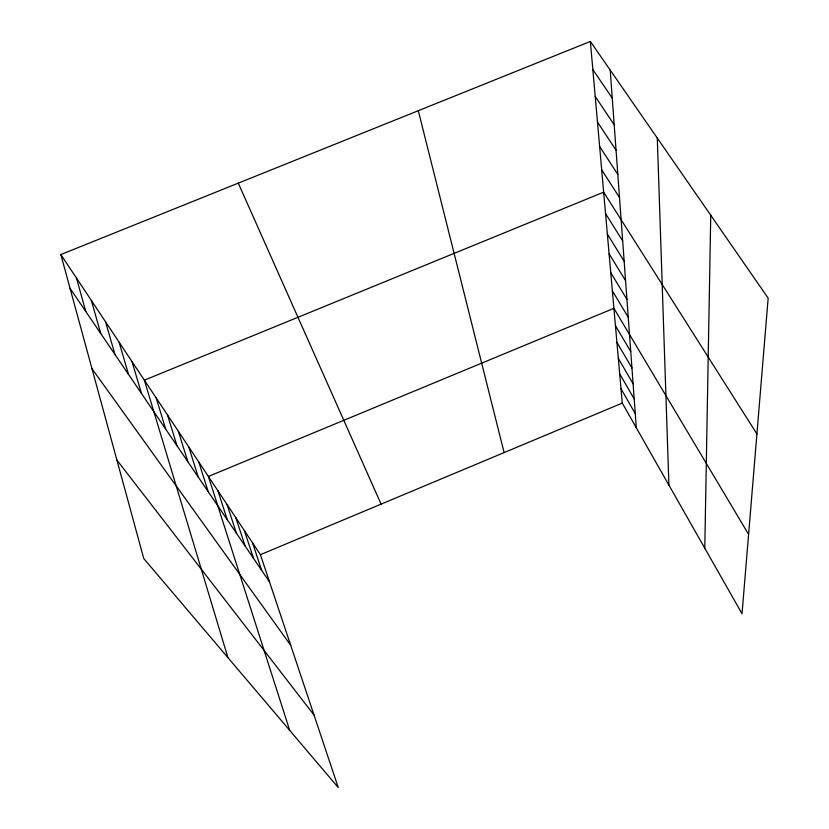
<?xml version="1.0" encoding="UTF-8"?>
<svg xmlns="http://www.w3.org/2000/svg" width="829" height="829" viewBox="0 0 829 829"><rect width="100%" height="100%" fill="white"/><g stroke="black" fill="none" stroke-linecap="round" stroke-linejoin="round"><path stroke-width="1.24" d="M704.785 548.228L710.743 215.25M260.41 554.684L622.268 403.091L590.362 41.45L60.838 254.555L143.759 558.528L338.263 787.55L260.41 554.684L60.838 254.555M116.91 460.074L314.025 715.044M91.978 368.687L290.71 645.294M590.362 41.45L768.162 298.15L742.028 613.729L622.268 403.091M592.849 69.605L612.258 98.123M70.061 288.357L269.529 581.948M595.212 96.433L614.196 124.785M597.471 122.029L616.051 150.194M599.626 146.464L617.823 174.432M601.688 169.821L619.512 197.592M756.918 433.94L603.657 192.173L144.37 380.169L227.913 657.615M605.543 213.571L622.672 240.907M607.356 234.089L624.154 261.208M609.097 253.778L625.574 280.658M610.766 272.679L626.931 299.331M612.362 290.855L628.247 317.258M748.597 534.373L613.906 308.326L208.4 476.457L289.704 730.37M615.429 325.642L630.745 351.569M616.9 342.304L631.947 367.983M618.32 358.346L633.097 383.786M619.677 373.806L634.206 398.987M620.994 388.708L635.273 413.65M238.286 183.147L381.091 504.125M252.534 542.84L261.705 570.425M244.358 530.55L253.581 558.477M235.882 517.793L245.146 546.062M227.073 504.55L236.389 533.161M217.913 490.778L227.27 519.752M198.784 462.002L208.214 491.69M188.784 446.966L198.235 477.017M178.37 431.298L187.841 461.712M167.51 414.977L177.002 445.764M156.184 397.941L165.686 429.101M132.008 361.589L141.5 393.506M119.086 342.159L128.547 374.449M105.552 321.807L114.982 354.48M91.366 300.471L100.744 333.527M76.486 278.088L85.791 311.517M418.303 110.692L504.115 452.582M610.206 70.102L636.309 427.785M657.293 138.091L668.92 485.141"/></g></svg>
